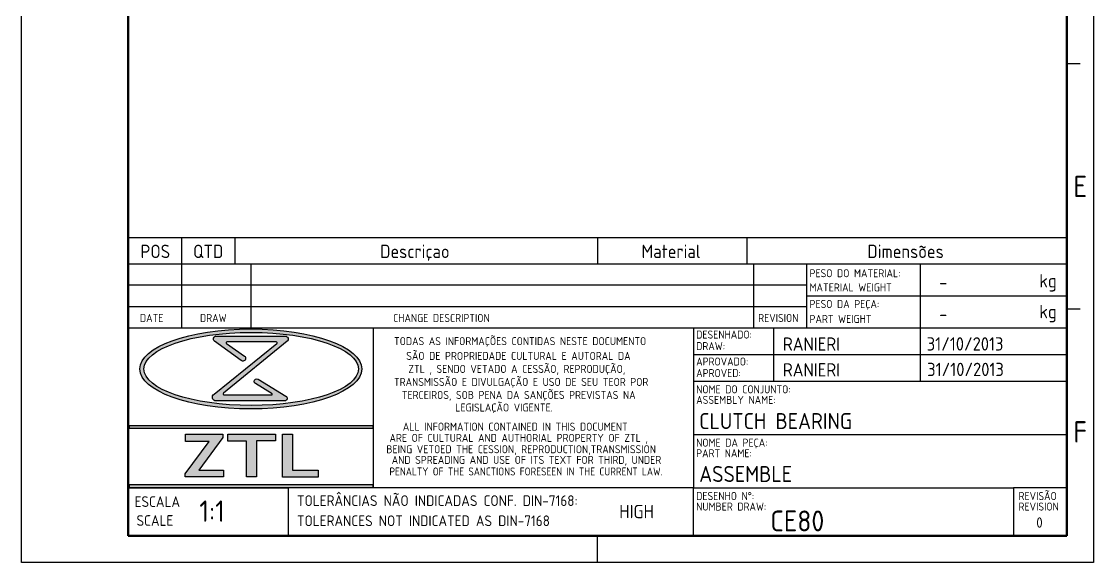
# Model space of a CAD drawing. Extents: x 0 to 201, y 0 to 281.
# Drawn here: x 0 to 201, y 0 to 101.4 of the extents above; entities that cross this region are included whole.
import ezdxf
from ezdxf.enums import TextEntityAlignment as Align

# ---------------------------------------------------------------- set-up
doc = ezdxf.new("R2010")
doc.units = 0
for name, color, linetype, lineweight in [('AM_0', 7, 'CONTINUOUS', 50), ('AM_8', 1, 'CONTINUOUS', 25), ('AM_BOR', 7, 'CONTINUOUS', 50)]:
    doc.layers.add(name, color=color, linetype=linetype, lineweight=lineweight)
doc.styles.add('ACISOTS', font='isocp.shx', dxfattribs={"height": 1})
doc.styles.get("Standard").update_dxf_attribs({"font": 'ISOCP.SHX'})

# ---------------------------------------------------------------- blocks, each defined once
blk = doc.blocks.new('A4 ZTL')
at = {"layer": 'AM_0'}
for p, q in [((20, 276), (20, 5)), ((196, 5), (196, 276)), ((20, 5), (196, 5))]:
    blk.add_line(p, q, dxfattribs=at)
at = {"layer": 'AM_BOR', "color": 135, "lineweight": 25}
for p, q in [((0, 0), (0, 281)), ((201, 281), (201, 0)), ((198.5, 93.5), (196, 93.5)), ((198.5, 47.5), (196, 47.5)), ((108, 0), (108, 5)), ((201, 0), (0, 0))]:
    blk.add_line(p, q, dxfattribs=at)
at = {"layer": 'AM_BOR', "color": 135, "lineweight": 25, "style": 'ACISOTS'}
for s, p in [('E', (198.5, 70.5)), ('F', (198.5, 24.5))]:
    blk.add_text(s, height=4, dxfattribs=at).set_placement(p, align=Align.MIDDLE)
blk = doc.blocks.new('LEGENDAZTL-1')
at = {"layer": 'AM_8'}
h = blk.add_hatch(color=135, dxfattribs=at)
edge = h.paths.add_edge_path()
edge.add_ellipse((23.01, 31.29), major_axis=(20.82, 0), ratio=0.359907, start_angle=191.4592, end_angle=452.8175)
edge.add_ellipse((23.01, 31.29), major_axis=(20.82, 0), ratio=0.359907, start_angle=92.8175, end_angle=191.4592)
edge = h.paths.add_edge_path(flags=16)
edge.add_ellipse((23.07, 31.29), major_axis=(20.11, 0), ratio=0.340664, start_angle=93.067, end_angle=371.4592)
edge.add_ellipse((23.07, 31.29), major_axis=(20.11, 0), ratio=0.340664, start_angle=11.4592, end_angle=93.067)
h = blk.add_hatch(color=135, dxfattribs=at)
edge = h.paths.add_edge_path()
edge.add_line((27.86, 36.04), (16.14, 26.55))
edge.add_arc((16.46, 25.96), 0.662, 118.1409, 270)
edge.add_line((16.46, 25.3), (29.34, 25.3))
edge.add_arc((29.33, 25.79), 0.488, 271.9685, 418.9108)
edge.add_line((29.58, 26.21), (24.36, 29.35))
edge.add_arc((24.11, 28.95), 0.475, 58.6682, 238.8052)
edge.add_line((23.87, 28.54), (26.98, 26.65))
edge.add_arc((26.92, 26.56), 0.12, -90, 54.6545, ccw=False)
edge.add_line((26.92, 26.44), (17.93, 26.44))
edge.add_arc((17.96, 26.6), 0.167, 129.2364, 260.8226, ccw=False)
edge.add_line((17.86, 26.73), (29.79, 36.47))
edge.add_arc((29.47, 36.9), 0.529, 306.0702, 450)
edge.add_line((29.47, 37.43), (16.54, 37.43))
edge.add_arc((16.52, 36.92), 0.513, 87.7272, 233.7471)
edge.add_line((16.21, 36.5), (21.18, 32.86))
edge.add_arc((21.5, 33.28), 0.527, 232.4714, 414.7334)
edge.add_line((21.81, 33.71), (18.46, 36.07))
edge.add_arc((18.53, 36.2), 0.144, 90, 242.5235, ccw=False)
edge.add_line((18.53, 36.35), (27.78, 36.35))
edge.add_arc((27.75, 36.17), 0.176, -50.9964, 80.7655, ccw=False)
for points in [[(0.28, 20.1), (45.87, 20.1), (45.87, 20.7), (0.28, 20.7)], [(10.71, 11.65), (10.71, 11.05), (17.9, 11.05), (17.9, 12.32), (13.24, 12.32), (17.77, 18.44), (17.77, 19.04), (10.78, 19.04), (10.78, 17.71), (15.21, 17.71)], [(18.7, 17.78), (22.17, 17.78), (22.17, 11.05), (24.07, 11.05), (24.07, 17.84), (27.63, 17.84), (27.63, 19.04), (18.7, 19.04)], [(35.62, 11.02), (35.62, 12.32), (30.79, 12.32), (30.79, 19.04), (28.93, 19.04), (28.93, 11.02)], [(45.87, 9.6), (0.28, 9.6), (0.28, 9), (45.87, 9)]]:
    blk.add_hatch(color=135, dxfattribs=at).paths.add_polyline_path(points)
at = {"layer": 'AM_8', "color": 135}
for p, q in [((0, 51), (176, 51)), ((0, 51), (0, 0)), ((10, 51), (10, 39)), ((23, 51), (23, 39)), ((117.25, 51), (117.25, 39)), ((127.25, 39), (127.25, 51)), ((148.5, 51), (148.5, 45)), ((176, 0), (176, 51)), ((127.25, 47), (0, 47)), ((127.25, 45), (176, 45)), ((148.5, 45), (148.5, 39)), ((0, 43), (127.25, 43)), ((0, 39), (106, 39)), ((45.93, 39), (45.93, 9)), ((106, 39), (106, 20)), ((106, 39), (176, 39)), ((121, 39), (121, 29)), ((148.5, 39), (148.5, 29)), ((16.54, 37.43), (29.47, 37.43)), ((106, 34), (176, 34)), ((106, 29), (176, 29)), ((0.28, 20.1), (0.28, 20.7)), ((0.28, 20.7), (45.87, 20.7)), ((45.87, 20.7), (45.87, 20.1)), ((45.87, 20.1), (0.28, 20.1)), ((10.78, 17.71), (10.78, 19.04)), ((10.78, 19.04), (17.77, 19.04)), ((17.77, 18.44), (13.24, 12.32)), ((17.77, 19.04), (17.77, 18.44)), ((18.7, 17.78), (18.7, 19.04)), ((18.7, 19.04), (27.63, 19.04)), ((27.63, 19.04), (27.63, 17.84)), ((28.93, 11.02), (28.93, 19.04)), ((28.93, 19.04), (30.79, 19.04)), ((30.79, 19.04), (30.79, 12.32)), ((106, 20), (106, 9)), ((106, 19), (176, 19)), ((10.71, 11.65), (15.21, 17.71)), ((15.21, 17.71), (10.78, 17.71)), ((22.17, 17.78), (18.7, 17.78)), ((22.17, 11.05), (22.17, 17.78)), ((24.07, 17.84), (24.07, 11.05)), ((27.63, 17.84), (24.07, 17.84)), ((13.24, 12.32), (17.9, 12.32)), ((17.9, 12.32), (17.9, 11.05)), ((30.79, 12.32), (35.62, 12.32)), ((35.62, 12.32), (35.62, 11.02)), ((10.71, 11.05), (10.71, 11.65)), ((17.9, 11.05), (10.71, 11.05)), ((24.07, 11.05), (22.17, 11.05)), ((35.62, 11.02), (28.93, 11.02)), ((0, 9), (30, 9)), ((106, 9), (0, 9)), ((0.28, 9.6), (45.87, 9.6)), ((0.28, 9), (0.28, 9.6)), ((45.87, 9), (0.28, 9)), ((30, 9), (30, 0)), ((45.87, 9.6), (45.87, 9)), ((106, 0), (106, 9)), ((106, 9), (166, 9)), ((176, 9), (166, 9)), ((166, 9), (166, 0)), ((0, 0), (176, 0))]:
    blk.add_line(p, q, dxfattribs=at)
blk.add_lwpolyline([(16.54, 37.43), (29.47, 37.43, -0.726075), (29.79, 36.47), (17.86, 26.73, 0.646844), (17.93, 26.44), (26.92, 26.44, 0.730915), (26.98, 26.65), (23.87, 28.54, -1.001197), (24.36, 29.35), (29.58, 26.21, -0.746343), (29.34, 25.3), (16.46, 25.3, -0.780296), (16.14, 26.55), (27.86, 36.04, 0.647932), (27.78, 36.35), (18.53, 36.35, 0.78497), (18.46, 36.07), (21.81, 33.71, -1.019937), (21.18, 32.86), (16.21, 36.5, -0.740095), (16.54, 37.43, -0.257794)], format="xyb", dxfattribs=at)
for centre, major_axis, ratio in [((23.01, 31.29), (-20.82, 0), 0.359907), ((23.07, 31.29), (-20.11, 0), 0.340664)]:
    blk.add_ellipse(centre, major_axis=major_axis, ratio=ratio, dxfattribs=at)
for s, height, p in [('PESO DO MATERIAL:', 1.5, (127.75, 48.48)), ('kg', 2.5, (170.83, 46.56)), ('MATERIAL WEIGHT', 1.5, (127.75, 45.82)), ('PESO DA PEÇA:', 1.5, (127.75, 42.71)), ('kg', 2.5, (170.83, 40.79)), ('DATE', 1.5, (2.22, 40.09)), ('DRAW', 1.5, (13.48, 40.09)), ('CHANGE DESCRIPTION', 1.5, (49.68, 40.09)), ('REVISION', 1.5, (118.12, 40.09)), ('PART WEIGHT', 1.5, (127.75, 39.91)), ('DESENHADO:', 1.5, (106.5, 36.98)), ('TODAS AS INFORMAÇÕES CONTIDAS NESTE DOCUMENTO', 1.5, (49.85, 35.75)), ('DRAW:', 1.5, (106.5, 34.82)), ('SÃO DE PROPRIEDADE CULTURAL E AUTORAL DA', 1.5, (52.14, 32.98)), ('ZTL , SENDO VETADO A CESSÃO, REPRODUÇÃO,', 1.5, (52.53, 30.54)), ('APROVADO:', 1.5, (106.5, 31.93)), ('APROVED:', 1.5, (106.5, 29.77)), ('TRANSMISSÃO E DIVULGAÇÃO E USO DE SEU TEOR POR', 1.5, (49.85, 28.1)), ('NOME DO CONJUNTO:', 1.5, (106.5, 26.72)), ('TERCEIROS, SOB PENA DA SANÇÕES PREVISTAS NA', 1.5, (51.3, 25.66)), ('ASSEMBLY NAME:', 1.5, (106.5, 24.74)), ('LEGISLAÇÃO VIGENTE.', 1.5, (61.33, 23.31)), ('ALL INFORMATION CONTAINED IN THIS DOCUMENT', 1.5, (51.5, 19.72)), ('ARE OF CULTURAL AND AUTHORIAL PROPERTY OF ZTL ,', 1.5, (49, 17.62)), ('NOME DA PEÇA:', 1.5, (106.5, 16.72)), ('BEING VETOED THE CESSION, REPRODUCTION,TRANSMISSION', 1.5, (48.41, 15.49)), ('PART NAME:', 1.5, (106.5, 14.74)), ('AND SPREADING AND USE OF ITS TEXT FOR THIRD, UNDER', 1.5, (49.42, 13.49)), ('TOLERÂNCIAS NÃO INDICADAS CONF. DIN-7168:', 2, (31.66, 5.6)), ('DESENHO N%%d:', 1.5, (106.5, 6.72)), ('REVISÃO', 1.5, (166.93, 6.72)), ('ESCALA', 2, (1.21, 5.42)), ('NUMBER DRAW:', 1.5, (106.5, 4.74)), ('REVISION', 1.5, (166.93, 4.74)), ('SCALE', 2, (1.57, 1.88)), ('TOLERANCES NOT INDICATED AS DIN-7168', 2, (31.66, 1.83))]:
    blk.add_text(s, height=height, dxfattribs=at).set_placement(p)
at = {"layer": 'AM_8', "color": 135, "width": 0.95}
blk.add_text('PENALTY OF THE SANCTIONS FORESEEN IN THE CURRENT LAW.', height=1.5, dxfattribs=at).set_placement((48.99, 11.32))
at = {"layer": 'AM_8', "color": 135}
for tag, p in [('PESO1', (152.06, 47.53)), ('PESO', (152.06, 41.58))]:
    blk.add_attdef(tag, text='', height=2.5, dxfattribs=at).set_placement(p, align=Align.MIDDLE_LEFT)
for tag, p, height in [('DESN.', (122.75, 34.7), 2.5), ('DATADES', (149.73, 34.73), 2.5), ('APROV', (122.75, 29.87), 2.5), ('DATAAPROV', (149.81, 29.95), 2.5), ('CONJUNTO', (107.07, 20.02), 3), ('PEÇA', (107.07, 10.1), 3), ('NºDESENHO', (120.41, 0.84), 3.91)]:
    blk.add_attdef(tag, p, '', height=height, dxfattribs=at)
at = {"layer": 'AM_8', "color": 135, "style": 'ACISOTS'}
for tag, p, height in [('GEN-TITLE-SCA{12.7}', (13.36, 2.64), 4), ('GEN-TITLE-DWG{30.6}', (92.5, -2.65), 2)]:
    blk.add_attdef(tag, p, '', height=height, dxfattribs=at)
at = {"layer": 'AM_8', "color": 135}
for tag, height, p in [('TOL.N.IND', 2.5, (95.33, 4.56)), ('REV.', 1.96, (170.86, 2.49))]:
    blk.add_attdef(tag, text='', height=height, dxfattribs=at).set_placement(p, align=Align.MIDDLE_CENTER)

msp = doc.modelspace()

# ---------------------------------------------------------------- linework, layer by layer
at = {"layer": 'AM_8', "color": 7, "true_color": 0x000000, "extrusion": (0, 1, 0), "elevation": 60.925}
msp.add_lwpolyline([(-20, 0), (-196, 0)], dxfattribs=at)
at = {"layer": 'AM_8', "color": 7, "true_color": 0x000000, "extrusion": (1, 0, 0)}
for elevation in [30, 40, 108, 136]:
    msp.add_lwpolyline([(60.925, 0), (56, 0)], dxfattribs=dict(at, elevation=elevation))

# ---------------------------------------------------------------- block references
at = {"layer": 'AM_0', "lineweight": 0}
msp.add_blockref('A4 ZTL', (0, 0), dxfattribs=at)
msp.add_blockref('LEGENDAZTL-1', (20, 5), dxfattribs=at).add_auto_attribs({'GEN-TITLE-SCA{12.7}': '1:1', 'DATAAPROV': '31/10/2013', 'DATADES': '31/10/2013', 'APROV': 'RANIERI', 'PESO1': '-', 'PEÇA': 'ASSEMBLE', 'CONJUNTO': 'CLUTCH BEARING', 'NºDESENHO': 'CE80', 'REV.': '0', 'TOL.N.IND': 'HIGH', 'DESN.': 'RANIERI', 'PESO': '-'})

# ---------------------------------------------------------------- texts
at = {"layer": 'AM_8', "color": 7, "true_color": 0x000000, "char_height": 2.5, "attachment_point": 1}
for s, insert, width in [('\\FISOCP.SHX;\\W1.0000000000;\\T1.0000000000;\\o\\lPOS', (22.325, 59.575), 6.625), ('\\FISOCP.SHX;\\W1.0000000000;\\T1.0000000000;\\o\\lQTD', (32.179, 59.575), 6.875), ('\\FISOCP.SHX;\\W1.0000000000;\\T1.0000000000;\\o\\lDescriçao', (67.247, 59.575), 14.88125), ('\\FISOCP.SHX;\\W1.0000000000;\\T1.0000000000;\\o\\lMaterial', (116.25, 59.575), 12.875), ('\\FISOCP.SHX;\\W1.0000000000;\\T1.0000000000;\\o\\lDimensões', (158.589, 59.575), 16.1375)]:
    msp.add_mtext(s, dxfattribs=dict(at, insert=insert, width=width))

doc.saveas('drawing.dxf')
